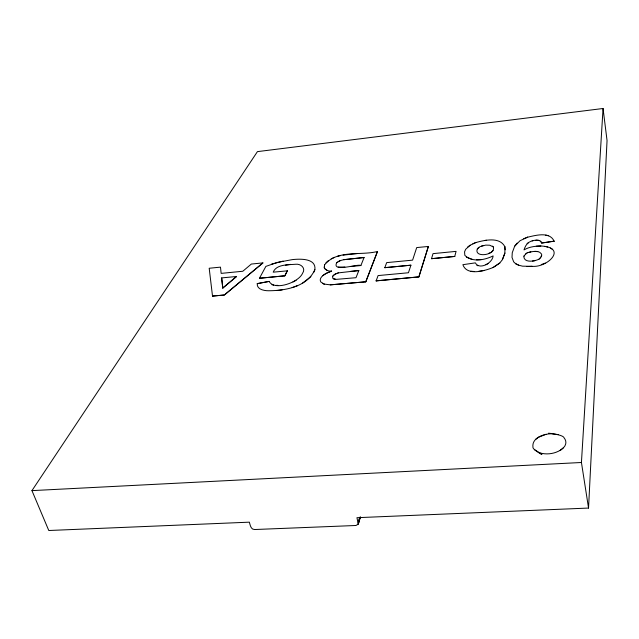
<?xml version="1.0" encoding="UTF-8"?>
<svg xmlns="http://www.w3.org/2000/svg" width="639" height="639" viewBox="0 0 639 639"><rect width="100%" height="100%" fill="white"/><g stroke="black" fill="none" stroke-linecap="round" stroke-linejoin="round"><path stroke-width="0.96" d="M257.245 283.66L269.107 281.416L257.229 283.62C256.582 289.443 264.242 290.785 268.524 290.753C285.425 290.681 307.271 286.847 314.875 269.626C316.353 258.052 299.859 258.787 292.247 259.626L277.182 262.469L265.872 266.391L259.442 278.284L284.826 275.84L287.342 270.8L284.826 275.84M358.271 524.148L356.945 517.694L588.543 508.061L607.05 140.548L603.048 108.494L257.429 151.627L31.95 490.624L48.78 530.506L249.362 522.167C250.176 524.938 250.776 529.699 254.681 529.523L355.963 525.49L358.271 524.148L360.236 517.462M588.543 508.061L581.434 462.492L603.048 108.494M499.77 263.044L492.988 267.597L499.77 263.044L502.398 259.65L504.898 253.084L504.834 246.622L505.249 249.809M539.436 258.851C536.872 260.664 543.605 255.943 541.305 253.763C538.573 249.977 532.662 251.51 528.757 252.413C526.456 251.407 522.542 258.923 524.387 255.36M541.249 256.431L541.449 255.544M332.504 276.503L332.927 278.58L336.354 279.355L355.987 277.709L358.838 270.545L338.358 272.885L335.148 274.075L332.52 276.543L332.815 276.016M454.744 256.431L456.078 251.375L433.018 253.635L431.517 258.683L454.744 256.431L431.517 258.683M324.292 267.885L324.54 264.85L324.292 267.885C329.428 274.73 337.664 267.437 324.468 274.347C322.12 276.024 318.981 278.74 320.706 281.887L324.221 284.131L322.368 283.341M358.415 523.541L360.388 516.839M358.247 522.231L359.653 517.446M358.343 522.894L360.037 517.159M358.207 523.724L359.893 517.989M418.888 276.831L428.378 246.406L418.896 276.879L376.147 280.864L418.896 276.879M376.147 280.864L378.088 275.577L408.449 272.757L410.917 265.169L384.814 267.677L410.925 265.209M384.822 267.717L386.659 262.621L412.594 260.145L416.708 247.573L428.386 246.454M314.037 272.014L314.875 269.626M523.692 238.754L527.686 237.141L520.026 240.727L514.651 246.231L512.254 252.724L512.007 257.429L513.7 261.91L515.705 263.747L518.7 265.193L522.526 266.167L531.936 266.335L527.039 266.543M502.406 259.69L504.898 253.084M324.213 284.083L330.267 284.85L365.78 281.831L377.465 251.486C360.843 255.832 336.793 249.498 324.548 264.897M365.78 281.831L377.473 251.526M336.721 262.653C331.473 272.917 357.952 263.484 360.883 265.536L364.094 257.485L343.718 259.666L340.156 260.68L336.729 262.693L337.6 261.982M472.812 243.818L475.823 242.532L470.152 245.248L465.703 249.258L464.553 251.83L464.833 255.336C472.149 262.629 484.721 260.089 493.116 255.912C492.597 263.156 479.226 270.329 475.352 262.861L462.868 264.69C466.893 276.128 484.346 271.008 492.981 267.549M477.333 248.843C473.611 258.436 496.591 255.081 493.22 246.838L489.698 245.216L485.672 245.12L479.993 246.654L477.341 248.891L478.843 247.317M541.56 243.044L554.101 241.183L541.56 243.044C540.259 238.555 533.988 240.264 530.801 241.35C527.087 242.652 525.09 246.342 524.012 249.905C529.084 246.886 535.059 246.063 540.874 245.983C568.119 247.525 547.423 268.053 531.928 266.287M563.255 447.987C555.451 453.922 564.764 447.548 565.132 445.391C566.474 442.907 565.938 440.023 564.085 437.867C562.983 433.346 533.653 431.924 558.35 434.64M540.163 258.212L540.842 257.325M550.235 433.801C542.95 434.153 531.664 438.186 532.95 447.22C532.207 450.152 552.575 460.519 534.316 449.568M517.191 243.06L514.651 246.231M528.261 242.772L527.111 243.763M302.343 283.277L310.937 276.615M325.962 262.813L328.254 260.76M334.013 274.81L333.215 275.449M236.55 276.463L222.787 288.045L236.566 276.503L221.661 277.909L222.771 288.005L221.661 277.909M212.515 296.129L209.193 268.252L220.479 267.134L221.166 273.38L242.804 271.255L251.351 264.051L262.925 262.901L224.337 294.978L212.499 296.089L224.353 295.026L262.933 262.941M491.559 252.03L493.052 250.568M535.482 439.536L538.326 437.348L545.946 434.32M269.099 281.368C274.427 291.2 298.709 282.438 302.543 273.316C306.225 268.148 300.673 263.54 295.577 264.258C288.133 264.905 276.32 264.179 273.212 272.174L287.35 270.84M470.152 245.248L467.74 246.966M488.34 263.428L485.952 264.73M331.625 271.128L326.593 273.141L322.711 275.697M527.095 253.14L525.825 253.827M292.966 281.991L296.153 280.289M560.395 450.191C554.332 453.834 546.752 454.872 539.987 452.915M334.485 257.341L331.226 258.795M338.71 261.319L340.156 260.68M335.156 274.115L338.358 272.885M538.373 259.434C534.308 261.383 524.339 262.988 523.828 256.766M488.619 253.427L490.289 252.748M541.241 264.586L545.307 263.084M292.159 287.598L297.51 285.617M475.831 242.572C484.801 240.048 499.658 236.622 504.842 246.67M481.518 246.031L483.348 245.528M527.686 237.189C535.873 235.272 549.764 231.374 554.101 241.183M532.135 240.863L533.581 240.456M340.395 255.616L337.704 256.223M283.085 261.095L271.383 264.211M478.611 271.311L484.578 270.401M277.246 290.473L282.166 289.882M343.734 259.714L364.102 257.525M484.57 240.52L486.543 240.248M343.079 255.145L357.417 253.523M350.579 266.535L360.883 265.536M259.434 278.237L284.81 275.792M350.412 271.391L358.854 270.585M330.267 284.85L365.772 281.791M31.95 490.624L581.434 462.492M536.273 246.223L540.882 246.031M476.446 259.833L480.967 259.61M535.889 240.224L538.981 240.432M344.9 267.022L338.247 267.038M275.736 285.385L277.813 285.353M534.771 251.431L537.75 251.63M474.162 271.487L470.847 271.224M333.542 278.916L335.259 279.299M545.674 235.176L548.558 235.743M544.716 246.35L547.751 247.029M271.91 284.698L273.652 285.162M466.374 257.102L472.341 259.442M476.894 265.401L477.86 265.728M518.7 265.193L515.705 263.747M326.761 270.121L325.179 269.139M550.323 248.012L552.304 249.226M492.357 246.143L493.22 246.838M540.554 241.135L541.089 241.718M285.425 265.201L290.593 264.378M532.471 261.047L534.923 260.672M530.833 251.846L528.757 252.413"/></g></svg>
